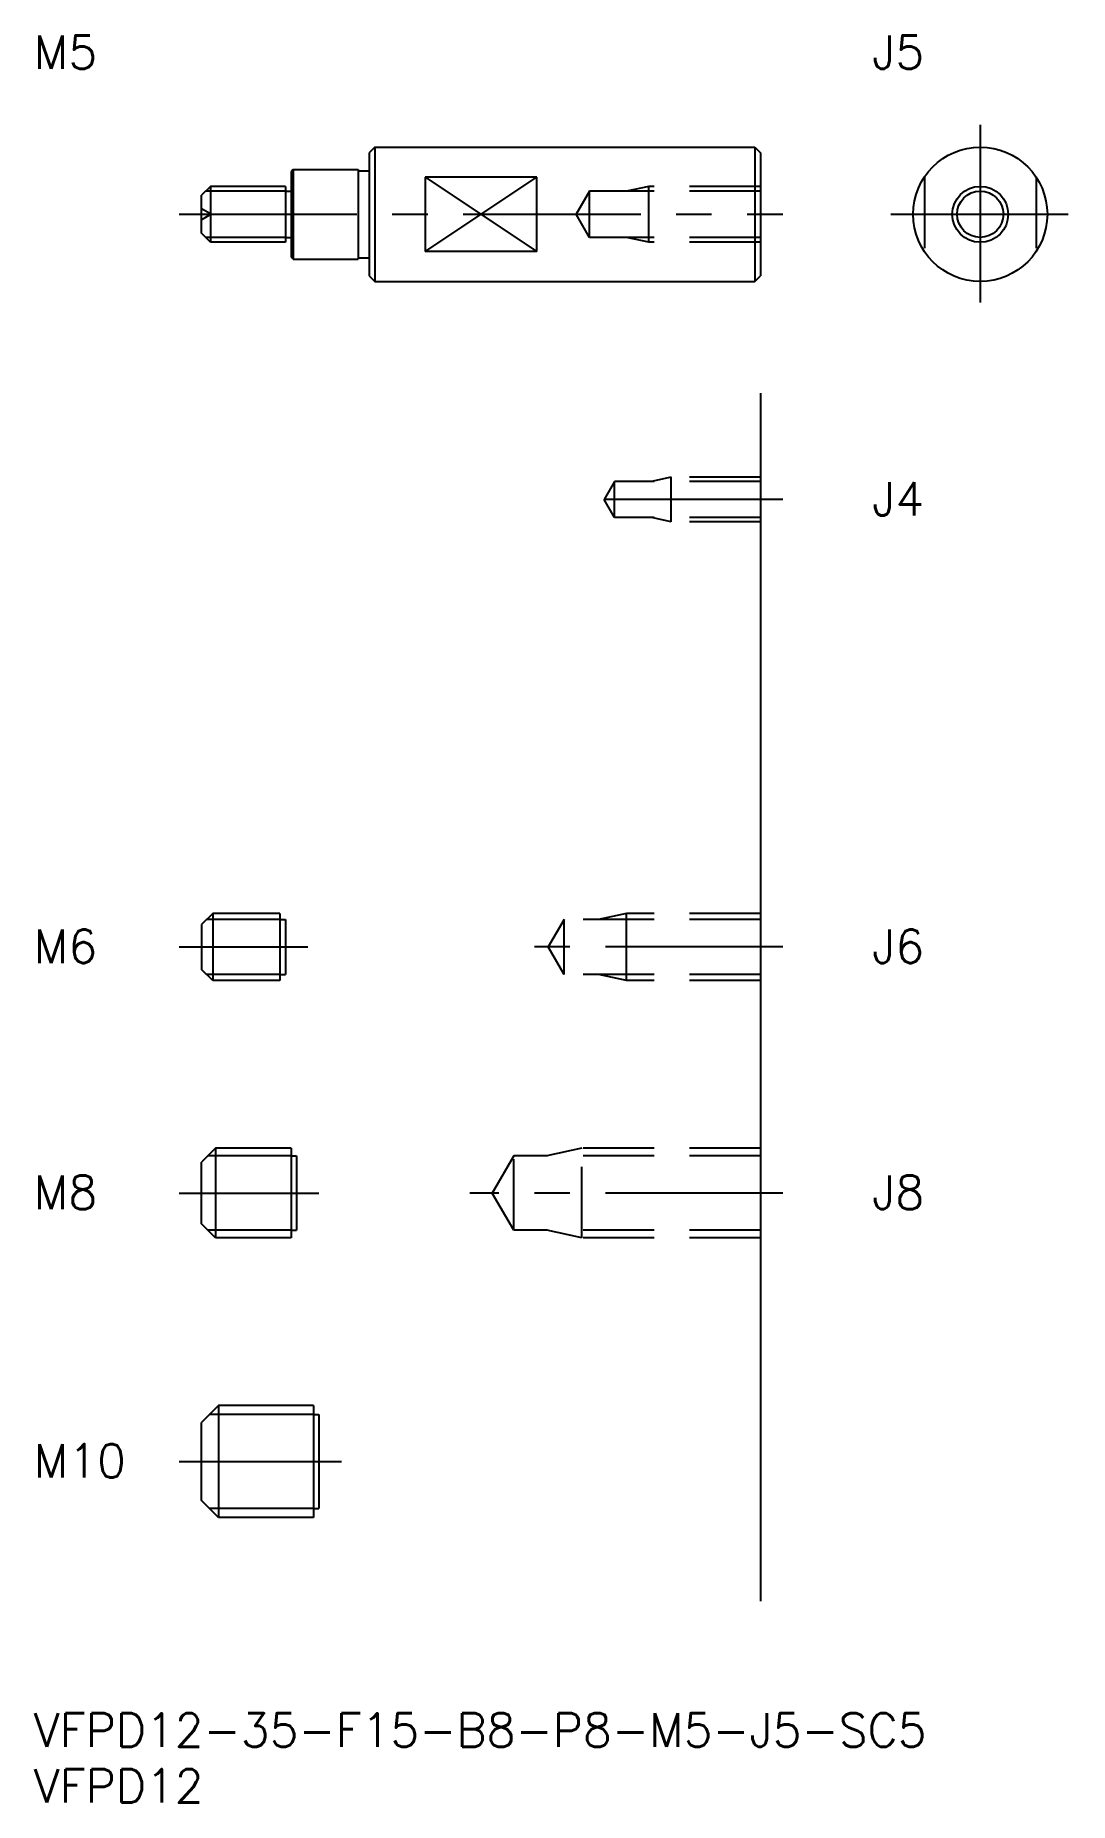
# Model space of a CAD drawing. Extents: x 0 to 93, y -8 to 150.
import ezdxf

# ---------------------------------------------------------------- set-up
doc = ezdxf.new("R2010")
doc.units = 0
doc.header["$LTSCALE"] = 0.5
doc.linetypes.add('CENTER', pattern=[50.8, 31.75, -6.35, 6.35, -6.35])
doc.linetypes.add('DASHED', pattern=[19.05, 12.7, -6.35])
for name, color, linetype in [('MSM_CENTER', 1, 'CENTER'), ('MSM_CONTINUOUS', 7, 'CONTINUOUS'), ('MSM_DASHED', 4, 'DASHED'), ('MSM_NARROW', 5, 'CONTINUOUS'), ('MSM_PART_NUMBER', 7, 'CONTINUOUS')]:
    doc.layers.add(name, color=color, linetype=linetype)
doc.styles.get("Standard").update_dxf_attribs({"font": 'txt.shx', "height": 1, "bigfont": 'bigfont.shx'})

# ---------------------------------------------------------------- blocks, each defined once
blk = doc.blocks.new('*U10')
at = {"layer": 'MSM_PART_NUMBER'}
blk.add_text('VFPD12-35-F15-B8-P8-M5-J5-SC5', height=3, dxfattribs=at).set_placement((0, -3))
blk = doc.blocks.new('*U11')
at = {"layer": 'MSM_PART_NUMBER'}
blk.add_text('VFPD12', height=3, dxfattribs=at).set_placement((0, -8))
blk = doc.blocks.new('*U12')
at = {"layer": 'MSM_PART_NUMBER'}
blk.add_text('M10', height=3, dxfattribs=at).set_placement((0, 21.06))
blk = doc.blocks.new('*U13')
at = {"layer": 'MSM_PART_NUMBER'}
blk.add_text('M8', height=3, dxfattribs=at).set_placement((0, 45.06))
blk = doc.blocks.new('*U14')
at = {"layer": 'MSM_PART_NUMBER'}
blk.add_text('M6', height=3, dxfattribs=at).set_placement((0, 67.06))
blk = doc.blocks.new('*U15')
at = {"layer": 'MSM_PART_NUMBER'}
blk.add_text('M5', height=3, dxfattribs=at).set_placement((0, 147))
blk = doc.blocks.new('*U16')
at = {"layer": 'MSM_PART_NUMBER'}
blk.add_text('J8', height=3, dxfattribs=at).set_placement((75, 45.06))
blk = doc.blocks.new('*U17')
at = {"layer": 'MSM_PART_NUMBER'}
blk.add_text('J6', height=3, dxfattribs=at).set_placement((75, 67.06))
blk = doc.blocks.new('*U18')
at = {"layer": 'MSM_PART_NUMBER'}
blk.add_text('J4', height=3, dxfattribs=at).set_placement((75, 107.06))
blk = doc.blocks.new('*U19')
at = {"layer": 'MSM_PART_NUMBER'}
blk.add_text('J5', height=3, rotation=360, dxfattribs=at).set_placement((75, 147))

msp = doc.modelspace()

# ---------------------------------------------------------------- linework, layer by layer
at = {"layer": 'MSM_CENTER'}
for p, q in [((84.65, 142), (84.65, 126)), ((13, 134), (67, 134)), ((76.65, 134), (92.65, 134)), ((67, 108.5), (49, 108.5)), ((13, 68.5), (24.5, 68.5)), ((67, 68.5), (44, 68.5)), ((13, 46.5), (25.5, 46.5)), ((67, 46.5), (39, 46.5)), ((13, 22.5), (27.5, 22.5))]:
    msp.add_line(p, q, dxfattribs=at)
at = {"layer": 'MSM_CONTINUOUS'}
for p, q in [((30.5, 140), (30, 139.5)), ((30, 139.5), (30, 128.5)), ((30.5, 140), (64.5, 140)), ((30.5, 140), (30.5, 128)), ((64.5, 140), (64.5, 128)), ((64.5, 140), (65, 139.5)), ((65, 139.5), (65, 128.5)), ((23.2, 138), (23, 137.8)), ((23, 137.8), (23, 130.2)), ((23.2, 138), (29, 138)), ((23.2, 138), (23.2, 130)), ((29, 138), (29, 130)), ((29, 137.9), (30, 137.9)), ((15.8, 136.5), (15, 135.7)), ((22.5, 136.5), (15.8, 136.5)), ((15.8, 136.5), (15.8, 131.5)), ((22.5, 136.5), (22.5, 131.5)), ((22.5, 136.07), (23, 136.07)), ((45, 137.32), (35, 137.32)), ((35, 137.32), (35, 130.68)), ((45, 130.68), (45, 137.32)), ((15, 132.3), (15, 135.7)), ((15.8, 131.5), (15, 132.3)), ((22.5, 131.5), (15.8, 131.5)), ((22.5, 131.93), (23, 131.93)), ((23.2, 130), (23, 130.2)), ((23.2, 130), (29, 130)), ((29, 130.1), (30, 130.1)), ((45, 130.68), (35, 130.68)), ((30, 128.5), (30.5, 128)), ((30.5, 128), (64.5, 128)), ((64.5, 128), (65, 128.5)), ((65, 118), (65, 10)), ((16, 71.5), (15, 70.5)), ((22, 71.5), (16, 71.5)), ((16, 71.5), (16, 65.5)), ((22, 71.5), (22, 65.5)), ((15, 70.5), (15, 66.5)), ((22, 70.96), (22.5, 70.96)), ((22.5, 70.96), (22.5, 66.04)), ((16, 65.5), (15, 66.5)), ((22, 65.5), (16, 65.5)), ((22, 66.04), (22.5, 66.04)), ((16.25, 50.5), (15, 49.25)), ((15, 43.75), (15, 49.25)), ((23, 50.5), (16.25, 50.5)), ((16.25, 50.5), (16.25, 42.5)), ((23, 50.5), (23, 42.5)), ((23, 49.82), (23.5, 49.82)), ((23.5, 49.82), (23.5, 43.18)), ((16.25, 42.5), (15, 43.75)), ((23, 43.18), (23.5, 43.18)), ((23, 42.5), (16.25, 42.5)), ((16.5, 27.5), (15, 26)), ((25, 27.5), (16.5, 27.5)), ((16.5, 27.5), (16.5, 17.5)), ((25, 27.5), (25, 17.5)), ((15, 19), (15, 26)), ((25, 26.69), (25.5, 26.69)), ((25.5, 26.69), (25.5, 18.31)), ((16.5, 17.5), (15, 19)), ((25, 17.5), (16.5, 17.5)), ((25, 18.31), (25.5, 18.31))]:
    msp.add_line(p, q, dxfattribs=at)
for radius in [6, 2.07]:
    msp.add_circle((84.65, 134), radius, dxfattribs=at)
at = {"layer": 'MSM_DASHED'}
for p, q in [((49.69, 136.07), (48.5, 134)), ((65, 136.07), (49.69, 136.07)), ((49.69, 131.93), (49.69, 136.07)), ((55, 136.5), (53, 136.07)), ((65, 136.5), (55, 136.5)), ((55, 131.5), (55, 136.5)), ((79.65, 137.32), (79.65, 130.68)), ((89.65, 137.32), (89.65, 130.68)), ((15.87, 134), (15, 134.5)), ((15.87, 134), (15, 133.5)), ((49.69, 131.93), (48.5, 134)), ((65, 131.93), (49.69, 131.93)), ((55, 131.5), (53, 131.93)), ((65, 131.5), (55, 131.5)), ((51.94, 110.12), (51, 108.5)), ((65, 110.12), (51.94, 110.12)), ((51.94, 106.88), (51.94, 110.12)), ((57, 110.5), (55.25, 110.12)), ((65, 110.5), (57, 110.5)), ((57, 106.5), (57, 110.5)), ((51.94, 106.88), (51, 108.5)), ((65, 106.88), (51.94, 106.88)), ((57, 106.5), (55.25, 106.88)), ((65, 106.5), (57, 106.5)), ((53, 71.5), (50.5, 70.96)), ((65, 71.5), (53, 71.5)), ((53, 65.5), (53, 71.5)), ((47.42, 70.96), (46, 68.5)), ((65, 70.96), (47.42, 70.96)), ((47.42, 66.04), (47.42, 70.96)), ((47.42, 66.04), (46, 68.5)), ((65, 66.04), (47.42, 66.04)), ((53, 65.5), (50.5, 66.04)), ((65, 65.5), (53, 65.5)), ((42.92, 49.82), (41, 46.5)), ((42.92, 43.18), (42.92, 49.82)), ((65, 49.82), (42.92, 49.82)), ((49, 50.5), (45.87, 49.82)), ((49, 42.5), (49, 50.5)), ((65, 50.5), (49, 50.5)), ((42.92, 43.18), (41, 46.5)), ((65, 43.18), (42.92, 43.18)), ((49, 42.5), (45.87, 43.18)), ((65, 42.5), (49, 42.5))]:
    msp.add_line(p, q, dxfattribs=at)
at = {"layer": 'MSM_NARROW'}
for p, q in [((22.5, 136.07), (15.37, 136.07)), ((35, 137.32), (45, 130.68)), ((35, 130.68), (45, 137.32)), ((22.5, 131.93), (15.37, 131.93)), ((22, 70.96), (15.46, 70.96)), ((22, 66.04), (15.46, 66.04)), ((23, 49.82), (15.57, 49.82)), ((23, 43.18), (15.57, 43.18)), ((25, 26.69), (15.69, 26.69)), ((25, 18.31), (15.69, 18.31))]:
    msp.add_line(p, q, dxfattribs=at)
msp.add_circle((84.65, 134), 2.5, dxfattribs=at)

# ---------------------------------------------------------------- block references
at = {"layer": 'MSM_CONTINUOUS'}
for name in ['*U15', '*U19', '*U18', '*U14', '*U17', '*U13', '*U16', '*U12', '*U10', '*U11']:
    msp.add_blockref(name, (0, 0), dxfattribs=at)

doc.saveas('drawing.dxf')
